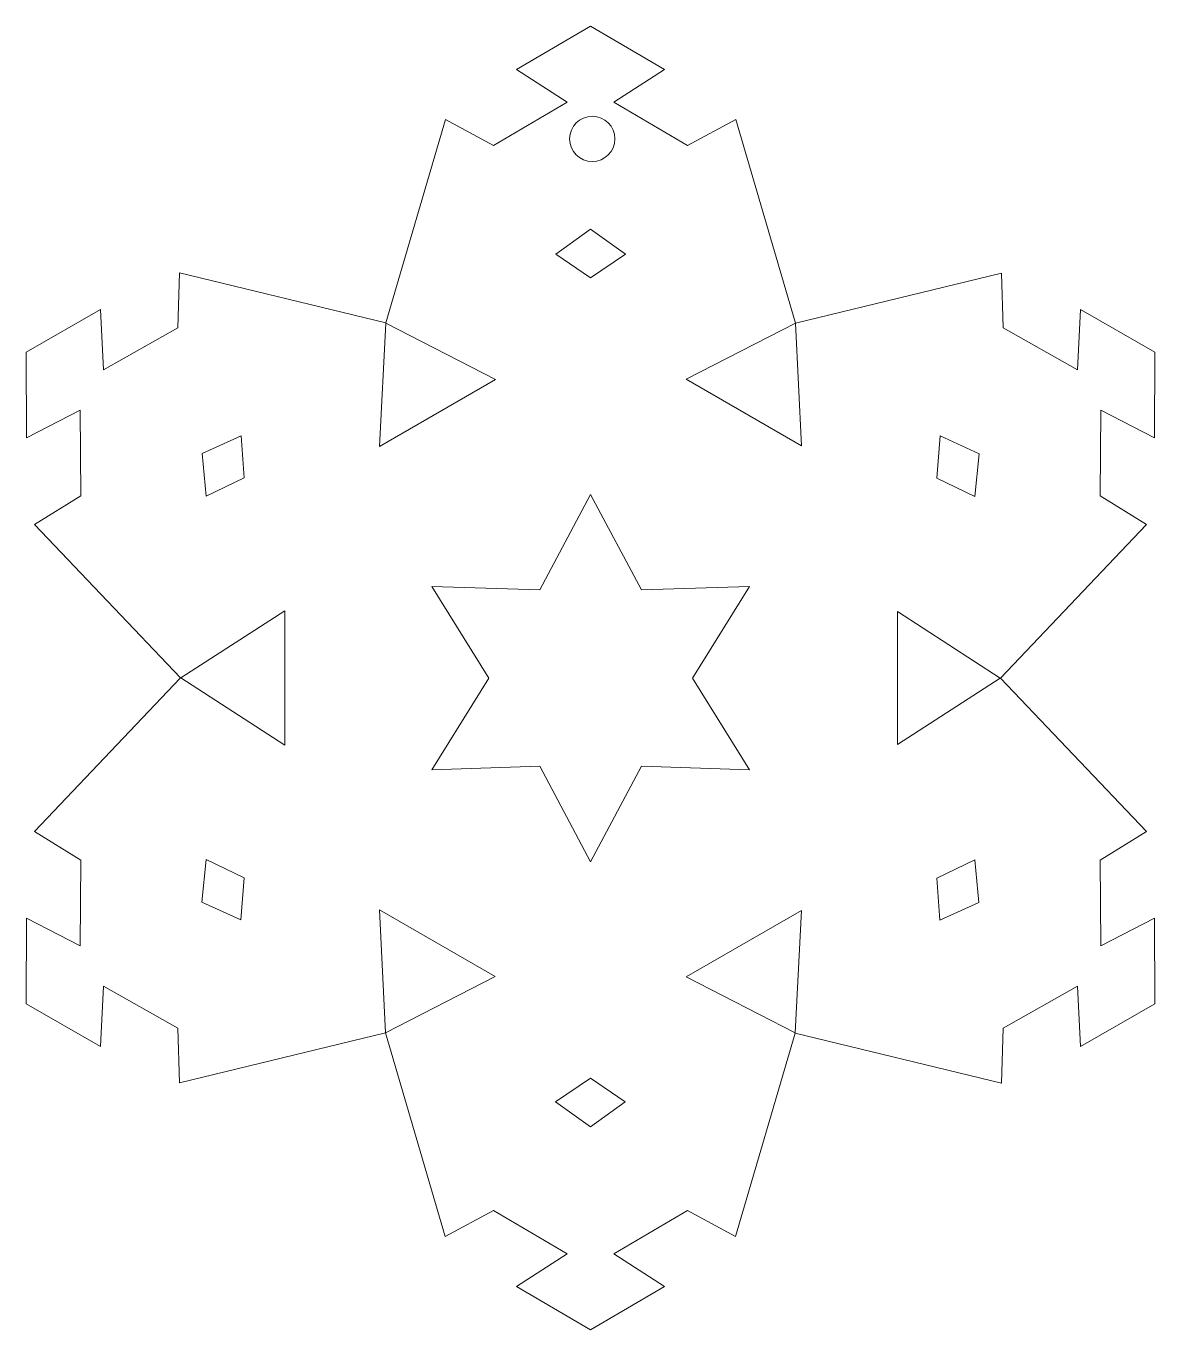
# Model space of a CAD drawing. Header units: millimetres. Extents: x -101 to 99, y -101 to 103.
# Drawn here: x 56.97 to 99.36, y -56.25 to -7.3 of the extents above; entities that cross this region are included whole.
import ezdxf

# ---------------------------------------------------------------- set-up
doc = ezdxf.new("R2010")
doc.units = ezdxf.units.MM
doc.header["$MEASUREMENT"] = 0
doc.layers.add('layer 1', color=7, linetype='Continuous')

msp = doc.modelspace()

# ---------------------------------------------------------------- linework, layer by layer
at = {"layer": 'layer 1', "color": 141, "lineweight": 9}
for points, knots in [([(99.361, -44.0107), (99.361, -44.0107), (99.361, -44.0107), (99.361, -44.0107), (99.361, -44.0107), (99.361, -44.0107), (96.5621, -45.6039), (96.5621, -45.6039), (96.5621, -45.6039), (96.5621, -45.6039), (96.4471, -43.3407), (96.4471, -43.3407), (96.4471, -43.3407), (96.4471, -43.3407), (93.6578, -44.9239), (93.6578, -44.9239), (93.6578, -44.9239), (93.6578, -44.9239), (93.5931, -46.9786), (93.5931, -46.9786), (93.5931, -46.9786), (93.5931, -46.9786), (85.8539, -45.1066), (85.8539, -45.1066), (85.8539, -45.1066), (85.8539, -45.1066), (83.6134, -52.7376), (83.6134, -52.7376), (83.6134, -52.7376), (83.6134, -52.7376), (81.8048, -51.7673), (81.8048, -51.7673), (81.8048, -51.7673), (81.8048, -51.7673), (79.0406, -53.3905), (79.0406, -53.3905), (79.0406, -53.3905), (79.0406, -53.3905), (80.9431, -54.6215), (80.9431, -54.6215), (80.9431, -54.6215), (80.9431, -54.6215), (78.164, -56.2489), (78.164, -56.2489), (78.164, -56.2489), (78.164, -56.2489), (75.3848, -54.6215), (75.3848, -54.6215), (75.3848, -54.6215), (75.3848, -54.6215), (77.2873, -53.3905), (77.2873, -53.3905), (77.2873, -53.3905), (77.2873, -53.3905), (74.5217, -51.7664), (74.5217, -51.7664), (74.5217, -51.7664), (74.5217, -51.7664), (72.7099, -52.7376), (72.7099, -52.7376), (72.7099, -52.7376), (72.7099, -52.7376), (70.4613, -45.0993), (70.4613, -45.0993), (70.4613, -45.0993), (70.4613, -45.0993), (62.7325, -46.9745), (62.7325, -46.9745), (62.7325, -46.9745), (62.7325, -46.9745), (62.6685, -44.923), (62.6685, -44.923), (62.6685, -44.923), (62.6685, -44.923), (59.8808, -43.3407), (59.8808, -43.3407), (59.8808, -43.3407), (59.8808, -43.3407), (59.7659, -45.6039), (59.7659, -45.6039), (59.7659, -45.6039), (59.7659, -45.6039), (56.9669, -44.0109), (56.9669, -44.0109), (56.9669, -44.0109), (56.9669, -44.0109), (56.9867, -40.7903), (56.9867, -40.7903), (56.9867, -40.7903), (56.9867, -40.7903), (59.0041, -41.8223), (59.0041, -41.8223), (59.0041, -41.8223), (59.0041, -41.8223), (59.0277, -38.6151), (59.0277, -38.6151), (59.0277, -38.6151), (59.0277, -38.6151), (57.2807, -37.5317), (57.2807, -37.5317), (57.2807, -37.5317), (57.2807, -37.5317), (62.7714, -31.7654), (62.7714, -31.7654), (62.7714, -31.7654), (62.7714, -31.7654), (57.2831, -26.0096), (57.2831, -26.0096), (57.2831, -26.0096), (57.2831, -26.0096), (59.0277, -24.9285), (59.0277, -24.9285), (59.0277, -24.9285), (59.0277, -24.9285), (59.0041, -21.7231), (59.0041, -21.7231), (59.0041, -21.7231), (59.0041, -21.7231), (56.9868, -22.7552), (56.9868, -22.7552), (56.9868, -22.7552), (56.9868, -22.7552), (56.9669, -19.5346), (56.9669, -19.5346), (56.9669, -19.5346), (56.9669, -19.5346), (59.7659, -17.9416), (59.7659, -17.9416), (59.7659, -17.9416), (59.7659, -17.9416), (59.8808, -20.2047), (59.8808, -20.2047), (59.8808, -20.2047), (59.8808, -20.2047), (62.6701, -18.6215), (62.6701, -18.6215), (62.6701, -18.6215), (62.6701, -18.6215), (62.7348, -16.5669), (62.7348, -16.5669), (62.7348, -16.5669), (62.7348, -16.5669), (70.4741, -18.4389), (70.4741, -18.4389), (70.4741, -18.4389), (70.4741, -18.4389), (72.7146, -10.8079), (72.7146, -10.8079), (72.7146, -10.8079), (72.7146, -10.8079), (74.5231, -11.7782), (74.5231, -11.7782), (74.5231, -11.7782), (74.5231, -11.7782), (77.2873, -10.155), (77.2873, -10.155), (77.2873, -10.155), (77.2873, -10.155), (75.3848, -8.924), (75.3848, -8.924), (75.3848, -8.924), (75.3848, -8.924), (78.1639, -7.2966), (78.1639, -7.2966), (78.1639, -7.2966), (78.1639, -7.2966), (80.943, -8.924), (80.943, -8.924), (80.943, -8.924), (80.943, -8.924), (79.0405, -10.155), (79.0405, -10.155), (79.0405, -10.155), (79.0405, -10.155), (81.8061, -11.7792), (81.8061, -11.7792), (81.8061, -11.7792), (81.8061, -11.7792), (83.618, -10.8079), (83.618, -10.8079), (83.618, -10.8079), (83.618, -10.8079), (85.8664, -18.446), (85.8664, -18.446), (85.8664, -18.446), (85.8664, -18.446), (93.5954, -16.5708), (93.5954, -16.5708), (93.5954, -16.5708), (93.5954, -16.5708), (93.6593, -18.6222), (93.6593, -18.6222), (93.6593, -18.6222), (93.6593, -18.6222), (96.4471, -20.2044), (96.4471, -20.2044), (96.4471, -20.2044), (96.4471, -20.2044), (96.5619, -17.9413), (96.5619, -17.9413), (96.5619, -17.9413), (96.5619, -17.9413), (99.3609, -19.5344), (99.3609, -19.5344), (99.3609, -19.5344), (99.3609, -19.5344), (99.3412, -22.755), (99.3412, -22.755), (99.3412, -22.755), (99.3412, -22.755), (97.3237, -21.7228), (97.3237, -21.7228), (97.3237, -21.7228), (97.3237, -21.7228), (97.3002, -24.93), (97.3002, -24.93), (97.3002, -24.93), (97.3002, -24.93), (99.0472, -26.0135), (99.0472, -26.0135), (99.0472, -26.0135), (99.0472, -26.0135), (93.5564, -31.78), (93.5564, -31.78), (93.5564, -31.78), (93.5564, -31.78), (99.0448, -37.5357), (99.0448, -37.5357), (99.0448, -37.5357), (99.0448, -37.5357), (97.3002, -38.6169), (97.3002, -38.6169), (97.3002, -38.6169), (97.3002, -38.6169), (97.3238, -41.8223), (97.3238, -41.8223), (97.3238, -41.8223), (97.3238, -41.8223), (99.3413, -40.7902), (99.3413, -40.7902), (99.3413, -40.7902), (99.3413, -40.7902), (99.361, -44.0107), (99.361, -44.0107)], [0, 0, 0, 0, 0.016129, 0.016129, 0.016129, 0.016129, 0.0322581, 0.0322581, 0.0322581, 0.0322581, 0.0483871, 0.0483871, 0.0483871, 0.0483871, 0.0645161, 0.0645161, 0.0645161, 0.0645161, 0.0806452, 0.0806452, 0.0806452, 0.0806452, 0.0967742, 0.0967742, 0.0967742, 0.0967742, 0.1129032, 0.1129032, 0.1129032, 0.1129032, 0.1290323, 0.1290323, 0.1290323, 0.1290323, 0.1451613, 0.1451613, 0.1451613, 0.1451613, 0.1612903, 0.1612903, 0.1612903, 0.1612903, 0.1774194, 0.1774194, 0.1774194, 0.1774194, 0.1935484, 0.1935484, 0.1935484, 0.1935484, 0.2096774, 0.2096774, 0.2096774, 0.2096774, 0.2258065, 0.2258065, 0.2258065, 0.2258065, 0.2419355, 0.2419355, 0.2419355, 0.2419355, 0.2580645, 0.2580645, 0.2580645, 0.2580645, 0.2741935, 0.2741935, 0.2741935, 0.2741935, 0.2903226, 0.2903226, 0.2903226, 0.2903226, 0.3064516, 0.3064516, 0.3064516, 0.3064516, 0.3225806, 0.3225806, 0.3225806, 0.3225806, 0.3387097, 0.3387097, 0.3387097, 0.3387097, 0.3548387, 0.3548387, 0.3548387, 0.3548387, 0.3709677, 0.3709677, 0.3709677, 0.3709677, 0.3870968, 0.3870968, 0.3870968, 0.3870968, 0.4032258, 0.4032258, 0.4032258, 0.4032258, 0.4193548, 0.4193548, 0.4193548, 0.4193548, 0.4354839, 0.4354839, 0.4354839, 0.4354839, 0.4516129, 0.4516129, 0.4516129, 0.4516129, 0.4677419, 0.4677419, 0.4677419, 0.4677419, 0.483871, 0.483871, 0.483871, 0.483871, 0.5, 0.5, 0.5, 0.5, 0.516129, 0.516129, 0.516129, 0.516129, 0.5322581, 0.5322581, 0.5322581, 0.5322581, 0.5483871, 0.5483871, 0.5483871, 0.5483871, 0.5645161, 0.5645161, 0.5645161, 0.5645161, 0.5806452, 0.5806452, 0.5806452, 0.5806452, 0.5967742, 0.5967742, 0.5967742, 0.5967742, 0.6129032, 0.6129032, 0.6129032, 0.6129032, 0.6290323, 0.6290323, 0.6290323, 0.6290323, 0.6451613, 0.6451613, 0.6451613, 0.6451613, 0.6612903, 0.6612903, 0.6612903, 0.6612903, 0.6774194, 0.6774194, 0.6774194, 0.6774194, 0.6935484, 0.6935484, 0.6935484, 0.6935484, 0.7096774, 0.7096774, 0.7096774, 0.7096774, 0.7258065, 0.7258065, 0.7258065, 0.7258065, 0.7419355, 0.7419355, 0.7419355, 0.7419355, 0.7580645, 0.7580645, 0.7580645, 0.7580645, 0.7741935, 0.7741935, 0.7741935, 0.7741935, 0.7903226, 0.7903226, 0.7903226, 0.7903226, 0.8064516, 0.8064516, 0.8064516, 0.8064516, 0.8225806, 0.8225806, 0.8225806, 0.8225806, 0.8387097, 0.8387097, 0.8387097, 0.8387097, 0.8548387, 0.8548387, 0.8548387, 0.8548387, 0.8709677, 0.8709677, 0.8709677, 0.8709677, 0.8870968, 0.8870968, 0.8870968, 0.8870968, 0.9032258, 0.9032258, 0.9032258, 0.9032258, 0.9193548, 0.9193548, 0.9193548, 0.9193548, 0.9354839, 0.9354839, 0.9354839, 0.9354839, 0.9516129, 0.9516129, 0.9516129, 0.9516129, 0.9677419, 0.9677419, 0.9677419, 0.9677419, 1, 1, 1, 1]), ([(78.2298, -10.6818), (78.6994, -10.6818), (79.08, -11.0624), (79.08, -11.532), (79.08, -11.532), (79.08, -12.0015), (78.6994, -12.3822), (78.2298, -12.3822), (78.2298, -12.3822), (77.7602, -12.3822), (77.3796, -12.0015), (77.3796, -11.532), (77.3796, -11.532), (77.3796, -11.0624), (77.7602, -10.6818), (78.2298, -10.6818)], [0, 0, 0, 0, 0.2, 0.2, 0.2, 0.2, 0.4, 0.4, 0.4, 0.4, 0.6, 0.6, 0.6, 0.6, 1, 1, 1, 1]), ([(78.1662, -16.7531), (78.1662, -16.7531), (78.1662, -16.7531), (78.1662, -16.7531), (78.1662, -16.7531), (78.1662, -16.7531), (79.4742, -15.8626), (79.4742, -15.8626), (79.4742, -15.8626), (79.4742, -15.8626), (78.1662, -14.9253), (78.1662, -14.9253), (78.1662, -14.9253), (78.1662, -14.9253), (76.8583, -15.8626), (76.8583, -15.8626), (76.8583, -15.8626), (76.8583, -15.8626), (78.1662, -16.7531), (78.1662, -16.7531)], [0, 0, 0, 0, 0.1666667, 0.1666667, 0.1666667, 0.1666667, 0.3333333, 0.3333333, 0.3333333, 0.3333333, 0.5, 0.5, 0.5, 0.5, 0.6666667, 0.6666667, 0.6666667, 0.6666667, 1, 1, 1, 1]), ([(70.4758, -18.4508), (70.4758, -18.4508), (70.4758, -18.4508), (70.4758, -18.4508), (70.4758, -18.4508), (70.4758, -18.4508), (70.2414, -23.0817), (70.2414, -23.0817), (70.2414, -23.0817), (70.2414, -23.0817), (74.6007, -20.5648), (74.6007, -20.5648), (74.6007, -20.5648), (74.6007, -20.5648), (70.4758, -18.4508), (70.4758, -18.4508)], [0, 0, 0, 0, 0.2, 0.2, 0.2, 0.2, 0.4, 0.4, 0.4, 0.4, 0.6, 0.6, 0.6, 0.6, 1, 1, 1, 1]), ([(81.753, -20.554), (81.753, -20.554), (81.753, -20.554), (81.753, -20.554), (81.753, -20.554), (81.753, -20.554), (86.0873, -23.0562), (86.0873, -23.0562), (86.0873, -23.0562), (86.0873, -23.0562), (85.8569, -18.4537), (85.8569, -18.4537), (85.8569, -18.4537), (85.8569, -18.4537), (81.753, -20.554), (81.753, -20.554)], [0, 0, 0, 0, 0.2, 0.2, 0.2, 0.2, 0.4, 0.4, 0.4, 0.4, 0.6, 0.6, 0.6, 0.6, 1, 1, 1, 1]), ([(65.1578, -24.2609), (65.1578, -24.2609), (65.1578, -24.2609), (65.1578, -24.2609), (65.1578, -24.2609), (65.1578, -24.2609), (65.0405, -22.6828), (65.0405, -22.6828), (65.0405, -22.6828), (65.0405, -22.6828), (63.5748, -23.347), (63.5748, -23.347), (63.5748, -23.347), (63.5748, -23.347), (63.7325, -24.9483), (63.7325, -24.9483), (63.7325, -24.9483), (63.7325, -24.9483), (65.1578, -24.2609), (65.1578, -24.2609)], [0, 0, 0, 0, 0.1666667, 0.1666667, 0.1666667, 0.1666667, 0.3333333, 0.3333333, 0.3333333, 0.3333333, 0.5, 0.5, 0.5, 0.5, 0.6666667, 0.6666667, 0.6666667, 0.6666667, 1, 1, 1, 1]), ([(91.1724, -24.2649), (91.1724, -24.2649), (91.1724, -24.2649), (91.1724, -24.2649), (91.1724, -24.2649), (91.1724, -24.2649), (92.5977, -24.9522), (92.5977, -24.9522), (92.5977, -24.9522), (92.5977, -24.9522), (92.7554, -23.3508), (92.7554, -23.3508), (92.7554, -23.3508), (92.7554, -23.3508), (91.2897, -22.6867), (91.2897, -22.6867), (91.2897, -22.6867), (91.2897, -22.6867), (91.1724, -24.2649), (91.1724, -24.2649)], [0, 0, 0, 0, 0.1666667, 0.1666667, 0.1666667, 0.1666667, 0.3333333, 0.3333333, 0.3333333, 0.3333333, 0.5, 0.5, 0.5, 0.5, 0.6666667, 0.6666667, 0.6666667, 0.6666667, 1, 1, 1, 1]), ([(76.2552, -28.4681), (76.2552, -28.4681), (72.1993, -28.3333), (72.1993, -28.3333), (72.1993, -28.3333), (72.1993, -28.3333), (74.3442, -31.7785), (74.3442, -31.7785), (74.3442, -31.7785), (74.3442, -31.7785), (72.1995, -35.2241), (72.1995, -35.2241), (72.1995, -35.2241), (72.1995, -35.2241), (76.2555, -35.0889), (76.2555, -35.0889), (76.2555, -35.0889), (76.2555, -35.0889), (78.1668, -38.6691), (78.1668, -38.6691), (78.1668, -38.6691), (78.1668, -38.6691), (80.0782, -35.0888), (80.0782, -35.0888), (80.0782, -35.0888), (80.0782, -35.0888), (84.1342, -35.2236), (84.1342, -35.2236), (84.1342, -35.2236), (84.1342, -35.2236), (81.9894, -31.7785), (81.9894, -31.7785), (81.9894, -31.7785), (81.9894, -31.7785), (84.1339, -28.3328), (84.1339, -28.3328), (84.1339, -28.3328), (84.1339, -28.3328), (80.0779, -28.4679), (80.0779, -28.4679), (80.0779, -28.4679), (80.0779, -28.4679), (78.1668, -24.8879), (78.1668, -24.8879), (78.1668, -24.8879), (78.1668, -24.8879), (76.2552, -28.4681), (76.2552, -28.4681)], [0, 0, 0, 0, 0.0769231, 0.0769231, 0.0769231, 0.0769231, 0.1538462, 0.1538462, 0.1538462, 0.1538462, 0.2307692, 0.2307692, 0.2307692, 0.2307692, 0.3076923, 0.3076923, 0.3076923, 0.3076923, 0.3846154, 0.3846154, 0.3846154, 0.3846154, 0.4615385, 0.4615385, 0.4615385, 0.4615385, 0.5384615, 0.5384615, 0.5384615, 0.5384615, 0.6153846, 0.6153846, 0.6153846, 0.6153846, 0.6923077, 0.6923077, 0.6923077, 0.6923077, 0.7692308, 0.7692308, 0.7692308, 0.7692308, 0.8461538, 0.8461538, 0.8461538, 0.8461538, 1, 1, 1, 1]), ([(66.6822, -29.2505), (66.6822, -29.2505), (66.6822, -29.2505), (66.6822, -29.2505), (66.6822, -29.2505), (66.6822, -29.2505), (62.7828, -31.7699), (62.7828, -31.7699), (62.7828, -31.7699), (62.7828, -31.7699), (66.6825, -34.2924), (66.6825, -34.2924), (66.6825, -34.2924), (66.6825, -34.2924), (66.6822, -29.2505), (66.6822, -29.2505)], [0, 0, 0, 0, 0.2, 0.2, 0.2, 0.2, 0.4, 0.4, 0.4, 0.4, 0.6, 0.6, 0.6, 0.6, 1, 1, 1, 1]), ([(89.6898, -34.2663), (89.6898, -34.2663), (89.6898, -34.2663), (89.6898, -34.2663), (89.6898, -34.2663), (89.6898, -34.2663), (93.5451, -31.7755), (93.5451, -31.7755), (93.5451, -31.7755), (93.5451, -31.7755), (89.6897, -29.2815), (89.6897, -29.2815), (89.6897, -29.2815), (89.6897, -29.2815), (89.6898, -34.2663), (89.6898, -34.2663)], [0, 0, 0, 0, 0.2, 0.2, 0.2, 0.2, 0.4, 0.4, 0.4, 0.4, 0.6, 0.6, 0.6, 0.6, 1, 1, 1, 1]), ([(65.1555, -39.2804), (65.1555, -39.2804), (65.1555, -39.2804), (65.1555, -39.2804), (65.1555, -39.2804), (65.1555, -39.2804), (63.7301, -38.593), (63.7301, -38.593), (63.7301, -38.593), (63.7301, -38.593), (63.5724, -40.1944), (63.5724, -40.1944), (63.5724, -40.1944), (63.5724, -40.1944), (65.0382, -40.8585), (65.0382, -40.8585), (65.0382, -40.8585), (65.0382, -40.8585), (65.1555, -39.2804), (65.1555, -39.2804)], [0, 0, 0, 0, 0.1666667, 0.1666667, 0.1666667, 0.1666667, 0.3333333, 0.3333333, 0.3333333, 0.3333333, 0.5, 0.5, 0.5, 0.5, 0.6666667, 0.6666667, 0.6666667, 0.6666667, 1, 1, 1, 1]), ([(91.1701, -39.2844), (91.1701, -39.2844), (91.1701, -39.2844), (91.1701, -39.2844), (91.1701, -39.2844), (91.1701, -39.2844), (91.2874, -40.8625), (91.2874, -40.8625), (91.2874, -40.8625), (91.2874, -40.8625), (92.7532, -40.1984), (92.7532, -40.1984), (92.7532, -40.1984), (92.7532, -40.1984), (92.5954, -38.597), (92.5954, -38.597), (92.5954, -38.597), (92.5954, -38.597), (91.1701, -39.2844), (91.1701, -39.2844)], [0, 0, 0, 0, 0.1666667, 0.1666667, 0.1666667, 0.1666667, 0.3333333, 0.3333333, 0.3333333, 0.3333333, 0.5, 0.5, 0.5, 0.5, 0.6666667, 0.6666667, 0.6666667, 0.6666667, 1, 1, 1, 1]), ([(74.5883, -42.9847), (74.5883, -42.9847), (74.5883, -42.9847), (74.5883, -42.9847), (74.5883, -42.9847), (74.5883, -42.9847), (70.2397, -40.4742), (70.2397, -40.4742), (70.2397, -40.4742), (70.2397, -40.4742), (70.4709, -45.0918), (70.4709, -45.0918), (70.4709, -45.0918), (70.4709, -45.0918), (74.5883, -42.9847), (74.5883, -42.9847)], [0, 0, 0, 0, 0.2, 0.2, 0.2, 0.2, 0.4, 0.4, 0.4, 0.4, 0.6, 0.6, 0.6, 0.6, 1, 1, 1, 1]), ([(85.852, -45.0946), (85.852, -45.0946), (85.852, -45.0946), (85.852, -45.0946), (85.852, -45.0946), (85.852, -45.0946), (86.0846, -40.5014), (86.0846, -40.5014), (86.0846, -40.5014), (86.0846, -40.5014), (81.7606, -42.9978), (81.7606, -42.9978), (81.7606, -42.9978), (81.7606, -42.9978), (85.852, -45.0946), (85.852, -45.0946)], [0, 0, 0, 0, 0.2, 0.2, 0.2, 0.2, 0.4, 0.4, 0.4, 0.4, 0.6, 0.6, 0.6, 0.6, 1, 1, 1, 1]), ([(78.1617, -46.7923), (78.1617, -46.7923), (78.1617, -46.7923), (78.1617, -46.7923), (78.1617, -46.7923), (78.1617, -46.7923), (76.8537, -47.6829), (76.8537, -47.6829), (76.8537, -47.6829), (76.8537, -47.6829), (78.1617, -48.6202), (78.1617, -48.6202), (78.1617, -48.6202), (78.1617, -48.6202), (79.4696, -47.6829), (79.4696, -47.6829), (79.4696, -47.6829), (79.4696, -47.6829), (78.1617, -46.7923), (78.1617, -46.7923)], [0, 0, 0, 0, 0.1666667, 0.1666667, 0.1666667, 0.1666667, 0.3333333, 0.3333333, 0.3333333, 0.3333333, 0.5, 0.5, 0.5, 0.5, 0.6666667, 0.6666667, 0.6666667, 0.6666667, 1, 1, 1, 1])]:
    msp.add_open_spline(points, degree=3, knots=knots, dxfattribs=at)

doc.saveas('drawing.dxf')
